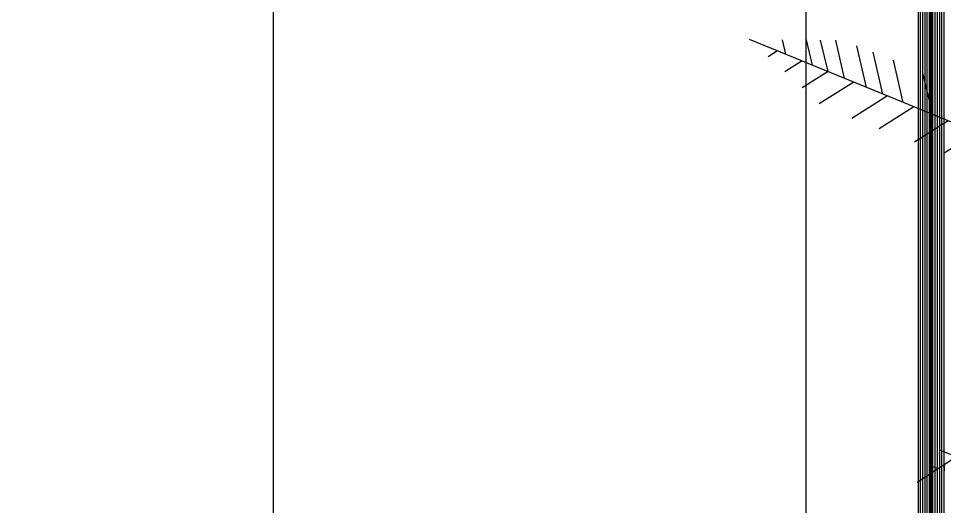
# Model space of a CAD drawing. Extents: x 58467 to 79089, y -33726 to -17391.
# Drawn here: x 74918.37 to 74959.58, y -19033.64 to -19011.92 of the extents above; entities that cross this region are included whole.
import ezdxf

# ---------------------------------------------------------------- set-up
doc = ezdxf.new("R2010")
doc.units = 0
doc.header["$LTSCALE"] = 100
doc.linetypes.add('HIDDEN2', pattern=[0.1875, 0.125, -0.0625])
for name, color, linetype in [('3-cam', 4, 'Continuous'), ('BA_env_landscp', 84, 'Continuous'), ('DTR', 24, 'Continuous'), ('Kompozit', 122, 'Continuous')]:
    doc.layers.add(name, color=color, linetype=linetype)

# ---------------------------------------------------------------- blocks, each defined once
blk = doc.blocks.new('A$C56216D09')
at = {"layer": '3-cam'}
for p, q in [((132.844, -356.394, 1.307), (132.844, -2119.438, 1.307)), ((133.344, -2119.231, 1.307), (133.344, -356.394, 1.307)), ((133.496, -2119.168, 1.307), (133.496, -356.394, 1.307)), ((133.996, -2118.96, 1.307), (133.996, -356.394, 1.307))]:
    blk.add_line(p, q, dxfattribs=at)
at = {"layer": '3-cam', "color": 1, "linetype": 'HIDDEN2', "ltscale": 5, "const_width": 0.152, "elevation": 1.307}
blk.add_lwpolyline([(133.419, -2119.199), (133.419, -356.393)], dxfattribs=at)
at = {"layer": 'DTR', "color": 252}
for p, q in [((132.944, -2119.396, 1.307), (132.944, -356.344, 1.307)), ((133.044, -2119.355, 1.307), (133.044, -356.344, 1.307)), ((133.144, -2119.313, 1.307), (133.144, -356.344, 1.307)), ((133.244, -2119.272, 1.307), (133.244, -356.344, 1.307)), ((133.596, -2119.126, 1.307), (133.596, -356.344, 1.307)), ((133.696, -2119.085, 1.307), (133.696, -356.344, 1.307)), ((133.796, -2119.043, 1.307), (133.796, -356.344, 1.307)), ((133.896, -2119.002, 1.307), (133.896, -356.344, 1.307))]:
    blk.add_line(p, q, dxfattribs=at)
at = {"layer": 'Kompozit', "elevation": 1.307}
for points in [[(92.261, -341.606), (104.139, -341.606), (103.936, -2132.48), (690.099, -2718.424), (2061.011, -2718.424), (2061.011, -2671.527)], [(127.844, -341.606), (127.844, -2122.714), (700.128, -2694.533), (2046.011, -2694.533), (2046.011, -2671.527)]]:
    blk.add_lwpolyline(points, dxfattribs=at)
blk = doc.blocks.new('MAVİ SEDİR')
for p, q in [((215470.67, 56410.01), (215470.42, 56416.12)), ((215467.62, 56411.99), (215463.45, 56410.36)), ((215476.68, 56406.08), (215468.88, 56403.03)), ((215486.85, 56245.41), (215470.6, 56255.65)), ((215472.56, 56239.55), (215455.85, 56250.08)), ((215455.66, 56232.62), (215438.41, 56243.5)), ((215442.52, 56227.24), (215424.85, 56238.37)), ((215464.95, 56236.43), (215459.94, 56215.09)), ((215425.81, 56220.39), (215408.75, 56231.15)), ((215450.37, 56230.46), (215445.45, 56209.47)), ((215440.27, 56226.31), (215435.4, 56205.56)), ((215413.06, 56215.17), (215400.2, 56223.27)), ((215432.2, 56223.01), (215427.38, 56202.45)), ((215421.29, 56218.54), (215416.85, 56199.61)), ((215400.21, 56209.9), (215391.59, 56215.33)), ((215405.3, 56211.98), (215402.36, 56199.47)), ((215413.06, 56215.17), (215409.4, 56199.54)), ((215388.05, 56204.91), (215383.44, 56207.82)), ((215392.13, 56206.59), (215390.44, 56199.35))]:
    blk.add_line(p, q)
for points in [[(215733.44, 56289.88), (215570.26, 56345), (215457.23, 56418.78)], [(215733.44, 56289.88), (215525.95, 56261.43), (215374.08, 56199.19)]]:
    blk.add_lwpolyline(points)

msp = doc.modelspace()

# ---------------------------------------------------------------- block references
msp.add_blockref('A$C56216D09', (74825.575, -18634.533, -1.307))
at = {"layer": 'BA_env_landscp', "xscale": -0.08979415038844869, "yscale": 0.08979415038844869, "zscale": 0.08979415038844801, "rotation": 180.0002288266888}
msp.add_blockref('MAVİ SEDİR', (55611.549, -13966.572, 0), dxfattribs=at)

doc.saveas('drawing.dxf')
